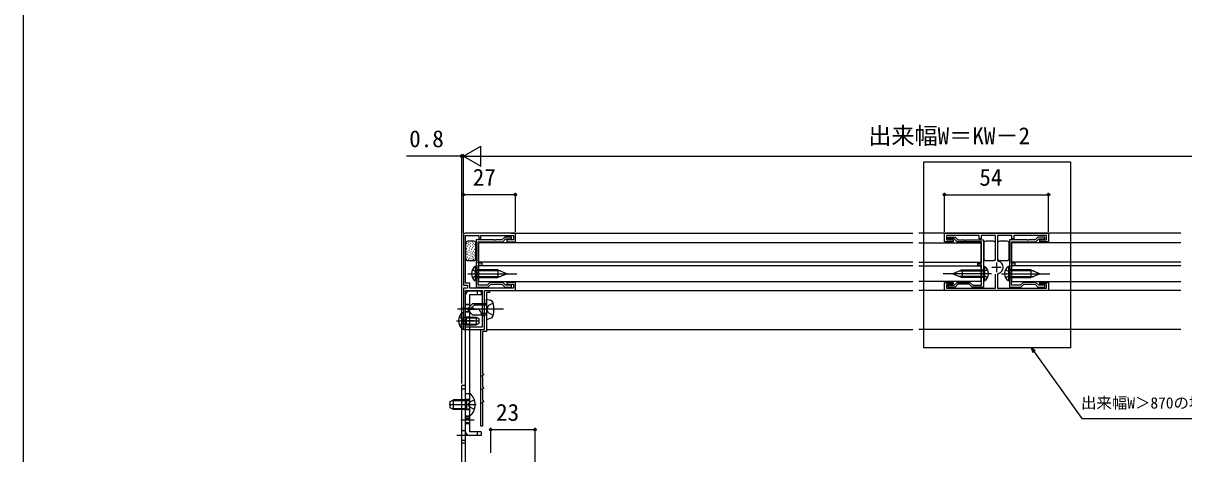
# Model space of a CAD drawing. Units: millimetres, scale not verified. Extents: x -525 to 525, y -783 to 778.
# Drawn here: x -525 to 77, y -396 to -172 of the extents above; entities that cross this region are included whole.
import ezdxf
from ezdxf.enums import TextEntityAlignment as Align

# ---------------------------------------------------------------- set-up
doc = ezdxf.new("R2010")
doc.units = ezdxf.units.MM
doc.header["$LTSCALE"] = 4
for name, color, linetype in [('0-1_USER1', 3, 'Continuous'), ('0-2_YKK_11', 7, 'Continuous'), ('0-4_YKK_12', 2, 'Continuous'), ('0-5_YKK_13', 4, 'Continuous'), ('0-6_YKK_D', 6, 'Continuous'), ('0-7_YKK_ZWAK', 7, 'Continuous')]:
    doc.layers.add(name, color=color, linetype=linetype)
doc.styles.add('ＭＳ ゴシック', font='')
doc.styles.get('ＭＳ ゴシック').set_extended_font_data('MS Gothic')

msp = doc.modelspace()

# ---------------------------------------------------------------- linework, layer by layer
at = {"layer": '0-1_USER1'}
msp.add_lwpolyline([(-57.781, -244.483), (18.22, -244.483), (18.22, -340.91), (-57.781, -340.91)], close=True, dxfattribs=at)
at = {"layer": '0-2_YKK_11'}
for p, q in [((-269.703, -281.499), (-295.703, -281.499)), ((-22.653, -299.199), (-17.653, -299.199)), ((-20.153, -296.699), (-20.153, -301.699))]:
    msp.add_line(p, q, dxfattribs=at)
for points in [[(-296.703, -282.499), (-296.703, -308.499), (-294.503, -308.499), (-294.503, -309.999), (-296.703, -309.999), (-296.703, -317.84), (-296.583, -318.024), (-296.583, -318.574), (-296.703, -318.757), (-296.703, -326.54), (-296.583, -326.724), (-296.583, -327.274), (-296.703, -327.457), (-296.703, -331.499), (-285.703, -331.499), (-285.703, -324.957), (-285.823, -324.774), (-285.823, -324.224), (-285.703, -324.04), (-285.703, -321.457), (-285.823, -321.274), (-285.823, -320.724), (-285.703, -320.54), (-285.703, -311.199), (-269.703, -311.199), (-269.703, -306.999), (-274.203, -306.999), (-274.203, -307.999), (-270.703, -307.999), (-270.703, -309.999), (-293.303, -309.999), (-293.303, -307.499), (-295.503, -307.499), (-295.503, -282.699), (-288.703, -282.699), (-288.703, -284.499), (-287.703, -284.499), (-287.703, -282.699), (-270.703, -282.699), (-270.703, -284.999)], [(-270.703, -284.999), (-274.203, -284.999), (-274.203, -285.999), (-269.703, -285.999), (-269.703, -281.499)], [(-20.753, -295.666), (-20.753, -282.699), (-28.153, -282.699), (-28.153, -284.499), (-29.153, -284.499), (-29.153, -282.699), (-46.153, -282.699), (-46.153, -284.999), (-42.653, -284.999), (-42.653, -285.999), (-47.153, -285.999), (-47.153, -281.499), (6.847, -281.499), (6.847, -285.999), (2.347, -285.999), (2.347, -284.999), (5.847, -284.999), (5.847, -282.699), (-11.153, -282.699), (-11.153, -284.499), (-12.153, -284.499), (-12.153, -282.699), (-19.553, -282.699), (-19.553, -295.586), (-19.161, -296.074)], [(-19.161, -302.323), (-19.553, -302.811), (-19.553, -309.999), (5.847, -309.999), (5.847, -307.999), (2.347, -307.999), (2.347, -306.999), (6.847, -306.999), (6.847, -311.199), (-47.153, -311.199), (-47.153, -306.999), (-42.653, -306.999), (-42.653, -307.999), (-46.153, -307.999), (-46.153, -309.999), (-20.753, -309.999), (-20.753, -302.731)]]:
    msp.add_lwpolyline(points, dxfattribs=at)
for points in [[(-290.003, -284.999), (-290.003, -309.499), (-284.003, -309.499), (-282.503, -307.999), (-276.703, -307.999), (-275.203, -309.499), (-271.703, -309.499), (-271.703, -308.499), (-274.789, -308.499), (-276.289, -306.999), (-282.917, -306.999), (-284.417, -308.499), (-289.003, -308.499), (-289.003, -297.999), (-287.003, -297.999), (-287.003, -296.999), (-289.003, -296.999), (-289.003, -285.999), (-276.289, -285.999), (-274.789, -284.499), (-271.703, -284.499), (-271.703, -283.499), (-275.203, -283.499), (-276.703, -284.999), (-280.045, -284.999), (-280.228, -285.119), (-280.778, -285.119), (-280.961, -284.999)], [(-26.853, -284.999), (-26.853, -309.499), (-32.853, -309.499), (-34.353, -307.999), (-40.153, -307.999), (-41.653, -309.499), (-45.153, -309.499), (-45.153, -308.499), (-42.067, -308.499), (-40.567, -306.999), (-33.939, -306.999), (-32.439, -308.499), (-27.853, -308.499), (-27.853, -297.999), (-29.853, -297.999), (-29.853, -296.999), (-27.853, -296.999), (-27.853, -285.999), (-40.567, -285.999), (-42.067, -284.499), (-45.153, -284.499), (-45.153, -283.499), (-41.653, -283.499), (-40.153, -284.999), (-36.811, -284.999), (-36.628, -285.119), (-36.078, -285.119), (-35.895, -284.999)], [(-13.453, -284.999), (-13.453, -309.499), (-7.453, -309.499), (-5.953, -307.999), (-0.153, -307.999), (1.347, -309.499), (4.847, -309.499), (4.847, -308.499), (1.761, -308.499), (0.261, -306.999), (-6.367, -306.999), (-7.867, -308.499), (-12.453, -308.499), (-12.453, -297.999), (-10.453, -297.999), (-10.453, -296.999), (-12.453, -296.999), (-12.453, -285.999), (0.261, -285.999), (1.761, -284.499), (4.847, -284.499), (4.847, -283.499), (1.347, -283.499), (-0.153, -284.999), (-3.495, -284.999), (-3.678, -285.119), (-4.228, -285.119), (-4.411, -284.999)], [(-295.503, -330.299), (-295.503, -311.199), (-286.903, -311.199), (-286.903, -330.299)], [(-287.703, -381.696), (-287.703, -331.496), (-285.703, -331.496), (-285.703, -311.199), (-283.203, -311.199), (-283.203, -312.199), (-284.703, -312.199), (-284.703, -320.537), (-284.823, -320.721), (-284.823, -321.271), (-284.703, -321.454), (-284.703, -332.496), (-286.703, -332.496), (-286.703, -354.199), (-286.503, -354.399), (-286.203, -354.699), (-286.203, -355.199), (-286.83, -355.199), (-287.026, -355.539), (-286.703, -356.099), (-286.703, -361.199), (-286.503, -361.399), (-286.203, -361.699), (-286.203, -362.199), (-286.83, -362.199), (-287.026, -362.539), (-286.703, -363.099), (-286.703, -368.199), (-286.503, -368.399), (-286.203, -368.699), (-286.203, -369.199), (-286.83, -369.199), (-287.026, -369.539), (-286.703, -370.099), (-286.703, -381.696)]]:
    msp.add_lwpolyline(points, close=True, dxfattribs=at)
for centre, radius, start, end in [((-295.703, -282.499), 1, 90.00001, 179.99999), ((-19.853, -299.199), 3.2, 282.48689, 77.51311)]:
    msp.add_arc(centre, radius, start, end, dxfattribs=at)
at = {"layer": '0-4_YKK_12'}
for p, q in [((-271.703, -281.499), (-63.503, -281.499)), ((75.497, -281.501), (-60.503, -281.499)), ((-63.503, -286.499), (-288.702, -286.499)), ((-288.702, -306.499), (-288.702, -286.499)), ((-60.503, -286.499), (-28.153, -286.499)), ((-28.153, -306.499), (-28.153, -286.499)), ((75.497, -286.502), (-12.153, -286.499)), ((-12.153, -306.499), (-12.153, -286.499)), ((-63.503, -296.499), (-288.702, -296.499)), ((-63.503, -298.499), (-288.702, -298.499)), ((-60.503, -296.499), (-28.153, -296.499)), ((-60.503, -298.499), (-28.153, -298.499)), ((75.497, -296.502), (-12.153, -296.499)), ((75.497, -298.502), (-12.153, -298.499)), ((-288.702, -306.499), (-63.503, -306.499)), ((-28.153, -306.499), (-60.503, -306.499)), ((-12.153, -306.499), (75.497, -306.502)), ((-285.703, -311.201), (-63.503, -311.201)), ((75.497, -311.204), (-60.503, -311.202)), ((-284.703, -331.501), (-63.503, -331.501)), ((75.497, -331.504), (-60.503, -331.502)), ((-290.003, -370.5), (-304.003, -370.5)), ((-293.003, -370.5), (-300.003, -370.5)), ((-293.003, -386.5), (-300.003, -386.5))]:
    msp.add_line(p, q, dxfattribs=at)
at = {"layer": '0-5_YKK_13'}
for p, q in [((-295.503, -286.666), (-295.503, -294.666)), ((-295.001, -286.656), (-294.801, -286.656)), ((-294.564, -288.291), (-294.364, -288.291)), ((-291.203, -285.666), (-294.503, -285.666)), ((-294.078, -286.251), (-293.878, -286.251)), ((-293.948, -287.287), (-293.748, -287.287)), ((-293.042, -288.243), (-292.842, -288.243)), ((-292.977, -286.672), (-292.777, -286.672)), ((-292.183, -286.041), (-291.983, -286.041)), ((-292.119, -287.401), (-291.919, -287.401)), ((-291.957, -288.907), (-291.757, -288.907)), ((-291.439, -288.243), (-291.239, -288.243)), ((-291.39, -286.656), (-291.19, -286.656)), ((-290.872, -287.401), (-290.672, -287.401)), ((-290.629, -288.842), (-290.429, -288.842)), ((-290.203, -294.666), (-290.203, -286.666)), ((-26.753, -286.666), (-26.753, -294.666)), ((-21.753, -285.666), (-25.753, -285.666)), ((-20.753, -294.666), (-20.753, -286.666)), ((-19.553, -286.666), (-19.553, -294.666)), ((-14.553, -285.666), (-18.553, -285.666)), ((-13.553, -294.666), (-13.553, -286.666)), ((-295.357, -293.278), (-295.157, -293.278)), ((-295.114, -294.898), (-294.914, -294.898)), ((-295.017, -289.489), (-294.817, -289.489)), ((-294.855, -290.947), (-294.655, -290.947)), ((-294.807, -292.161), (-294.607, -292.161)), ((-294.515, -293.942), (-294.315, -293.942)), ((-293.965, -294.72), (-293.765, -294.72)), ((-293.916, -292.89), (-293.716, -292.89)), ((-293.803, -290.234), (-293.603, -290.234)), ((-293.803, -291.4), (-293.603, -291.4)), ((-293.738, -289.117), (-293.538, -289.117)), ((-293.382, -294.201), (-293.182, -294.201)), ((-292.864, -292.21), (-292.664, -292.21)), ((-292.847, -293.295), (-292.647, -293.295)), ((-292.799, -290.947), (-292.599, -290.947)), ((-292.475, -289.862), (-292.275, -289.862)), ((-292.378, -294.574), (-292.178, -294.574)), ((-292.005, -291.659), (-291.805, -291.659)), ((-291.989, -293.619), (-291.789, -293.619)), ((-291.762, -292.566), (-291.562, -292.566)), ((-291.503, -290.785), (-291.303, -290.785)), ((-291.487, -294.169), (-291.287, -294.169)), ((-291.099, -289.716), (-290.899, -289.716)), ((-291.066, -293.295), (-290.866, -293.295)), ((-290.888, -291.514), (-290.688, -291.514)), ((-290.759, -294.558), (-290.559, -294.558)), ((-290.726, -292.598), (-290.526, -292.598)), ((-290.597, -290.493), (-290.397, -290.493)), ((-294.503, -295.666), (-291.203, -295.666)), ((-294.434, -295.4), (-294.234, -295.4)), ((-293.025, -295.4), (-292.825, -295.4)), ((-292.151, -295.497), (-291.951, -295.497)), ((-291.52, -295.141), (-291.32, -295.141)), ((-290.512, -298.749), (-290.512, -306.249)), ((-290.003, -298.749), (-290.512, -298.749)), ((-290.003, -298.749), (-290.003, -306.249)), ((-278.831, -300.499), (-290.003, -300.499)), ((-278.831, -300.499), (-278.831, -304.499)), ((-38.024, -300.499), (-38.024, -304.499)), ((-38.024, -300.499), (-26.853, -300.499)), ((-26.853, -298.749), (-26.853, -306.249)), ((-26.853, -298.749), (-26.344, -298.749)), ((-26.344, -298.749), (-26.344, -306.249)), ((-25.753, -295.666), (-21.753, -295.666)), ((-18.553, -295.666), (-14.553, -295.666)), ((-13.962, -298.749), (-13.962, -306.249)), ((-13.453, -298.749), (-13.962, -298.749)), ((-13.453, -298.749), (-13.453, -306.249)), ((-2.281, -300.499), (-13.453, -300.499)), ((-2.281, -300.499), (-2.281, -304.499)), ((-294.336, -302.499), (-269.003, -302.499)), ((-290.003, -306.249), (-290.512, -306.249)), ((-277.383, -301.099), (-290.003, -301.099)), ((-290.003, -303.899), (-277.383, -303.899)), ((-22.732, -302.499), (-47.853, -302.499)), ((-39.473, -301.099), (-26.853, -301.099)), ((-26.853, -303.899), (-39.473, -303.899)), ((-26.853, -306.249), (-26.344, -306.249)), ((-17.574, -302.499), (7.547, -302.499)), ((-13.453, -306.249), (-13.962, -306.249)), ((-0.833, -301.099), (-13.453, -301.099)), ((-13.453, -303.899), (-0.833, -303.899)), ((-287.503, -311.503), (-293.503, -311.503)), ((-289.503, -311.503), (-289.503, -313.503)), ((-295.503, -384.501), (-295.503, -313.503)), ((-293.503, -318.5), (-295.503, -318.5)), ((-293.503, -318.75), (-295.503, -318.75)), ((-291.703, -317.996), (-294.703, -320.996)), ((-293.503, -313.503), (-293.503, -384.501)), ((-290.203, -317.996), (-293.203, -320.996)), ((-291.703, -317.996), (-284.703, -317.996)), ((-284.703, -318.896), (-291.103, -318.896)), ((-284.703, -317.996), (-284.703, -323.996)), ((-275.803, -320.996), (-299.703, -320.996)), ((-298.78, -324.924), (-296.915, -325.854)), ((-291.084, -320.5), (-297.976, -320.5)), ((-296.703, -330.974), (-296.703, -323.023)), ((-295.303, -324.999), (-296.115, -325.143)), ((-293.503, -322.25), (-295.503, -322.25)), ((-293.503, -322.5), (-295.503, -322.5)), ((-293.503, -325), (-295.503, -325)), ((-295.303, -324.999), (-295.303, -328.999)), ((-295.303, -324.999), (-290.103, -324.999)), ((-291.703, -323.996), (-294.703, -320.996)), ((-294.703, -320.996), (-289.503, -320.996)), ((-290.103, -324.999), (-290.103, -328.999)), ((-290.103, -324.999), (-288.703, -325.699)), ((-287.503, -322.996), (-287.503, -323.996)), ((-284.703, -323.096), (-287.503, -323.096)), ((-300.203, -326.999), (-288.24, -326.999)), ((-298.78, -329.074), (-296.915, -328.144)), ((-291.084, -327), (-297.976, -327)), ((-296.915, -325.854), (-296.306, -326.999)), ((-296.915, -328.144), (-296.306, -326.999)), ((-295.303, -325.378), (-296.318, -325.137)), ((-295.303, -328.62), (-296.318, -328.86)), ((-295.303, -328.999), (-296.115, -328.854)), ((-293.503, -325.25), (-295.503, -325.25)), ((-293.503, -328.75), (-295.503, -328.75)), ((-293.503, -329), (-295.503, -329)), ((-295.303, -325.378), (-289.345, -325.378)), ((-295.303, -328.62), (-289.345, -328.62)), ((-295.303, -328.999), (-290.103, -328.999)), ((-288.703, -328.299), (-290.103, -328.999)), ((-288.703, -325.699), (-288.703, -328.299)), ((-297.503, -402.5), (-297.503, -360.5)), ((-295.503, -360.5), (-297.503, -360.5)), ((-295.503, -402.5), (-295.503, -360.5)), ((-295.503, -362.433), (-297.503, -362.433)), ((-293.503, -364.85), (-295.503, -364.85)), ((-293.503, -364.6), (-293.503, -376.4)), ((-293.255, -364.6), (-293.503, -364.6)), ((-293.255, -376.4), (-293.255, -364.6)), ((-303.503, -368.8), (-301.803, -368)), ((-303.503, -372.2), (-303.503, -368.8)), ((-301.803, -373), (-303.503, -372.2)), ((-294.903, -368.433), (-302.723, -368.433)), ((-294.903, -372.567), (-302.723, -372.567)), ((-294.903, -368), (-301.803, -368)), ((-301.803, -373), (-301.803, -368)), ((-294.903, -373), (-301.803, -373)), ((-295.503, -368.4), (-297.503, -368.4)), ((-295.503, -372.6), (-297.503, -372.6)), ((-293.503, -367.85), (-295.503, -367.85)), ((-295.503, -368.21), (-295.503, -373.21)), ((-293.503, -373.15), (-295.503, -373.15)), ((-294.903, -373), (-294.903, -368)), ((-294.903, -368), (-294.308, -368.217)), ((-294.903, -368.433), (-293.98, -368.24)), ((-294.903, -372.567), (-293.98, -372.761)), ((-294.903, -373), (-294.308, -372.784)), ((-294.247, -370.5), (-293.638, -369.355)), ((-294.247, -370.5), (-293.638, -371.645)), ((-290.92, -368), (-293.638, -369.355)), ((-290.92, -373), (-293.638, -371.645)), ((-291.084, -378.5), (-297.976, -378.5)), ((-293.503, -376.5), (-295.503, -376.5)), ((-293.503, -377), (-295.503, -377)), ((-293.503, -377.769), (-295.503, -377.769)), ((-293.255, -376.4), (-293.503, -376.4)), ((-295.503, -384), (-297.503, -384)), ((-293.503, -380), (-295.503, -380)), ((-293.503, -380.5), (-295.503, -380.5)), ((-287.503, -384.501), (-293.503, -384.501)), ((-289.503, -384.501), (-289.503, -386.501)), ((-295.503, -389), (-297.503, -389)), ((-295.503, -390.5), (-297.503, -390.5))]:
    msp.add_line(p, q, dxfattribs=at)
for points in [[(-292.012, -300.449), (-290.157, -301.354), (-289.548, -302.499)], [(-290.003, -300.499), (-290.003, -304.499), (-278.831, -304.499)], [(-278.831, -300.499), (-274.003, -302.499), (-278.831, -304.499)], [(-38.024, -300.499), (-42.853, -302.499), (-38.024, -304.499)], [(-26.853, -300.499), (-26.853, -304.499), (-38.024, -304.499)], [(-24.844, -300.449), (-26.699, -301.354), (-27.308, -302.499)], [(-15.462, -300.449), (-13.607, -301.354), (-12.998, -302.499)], [(-13.453, -300.499), (-13.453, -304.499), (-2.281, -304.499)], [(-2.281, -300.499), (2.547, -302.499), (-2.281, -304.499)], [(-292.012, -304.549), (-290.157, -303.644), (-289.548, -302.499)], [(-24.844, -304.549), (-26.699, -303.644), (-27.308, -302.499)], [(-15.462, -304.549), (-13.607, -303.644), (-12.998, -302.499)], [(-287.503, -311.503), (-287.503, -313.503), (-293.503, -313.503)], [(-284.703, -317.996), (-284.703, -323.996), (-291.703, -323.996)], [(-281.162, -317.846), (-283.725, -319.096), (-284.735, -320.996)], [(-284.703, -317.996), (-284.703, -315.746), (-282.549, -316.323)], [(-281.162, -324.146), (-283.725, -322.896), (-284.735, -320.996)], [(-284.703, -323.996), (-284.703, -326.246), (-282.549, -325.668)], [(-287.503, -384.501), (-287.503, -386.501), (-293.503, -386.501)]]:
    msp.add_lwpolyline(points, dxfattribs=at)
for centre, radius, start, end in [((-294.503, -286.666), 1, 90, 180), ((-291.203, -286.666), 1, 0, 90), ((-25.753, -286.666), 1, 90, 180), ((-21.753, -286.666), 1, 0, 90), ((-18.553, -286.666), 1, 90, 180), ((-14.553, -286.666), 1, 0, 90), ((-294.503, -294.666), 1, 180, 270), ((-291.203, -294.666), 1, 270, 0), ((-25.753, -294.666), 1, 180, 270), ((-21.753, -294.666), 1, 270, 0), ((-18.553, -294.666), 1, 180, 270), ((-14.553, -294.666), 1, 270, 0), ((-287.976, -302.499), 4.527, 124.06671, 235.93329), ((-28.88, -302.499), 4.527, 304.06671, 55.93329), ((-11.426, -302.499), 4.527, 124.06671, 235.93329), ((-293.503, -313.503), 2, 90, 180), ((-283.04, -318.158), 1.9, 13.56232, 75), ((-294.803, -320.996), 14, 346.43768, 13.56232), ((-293.903, -326.999), 5.3, 126.68934, 233.31066), ((-296.977, -323.023), 0.274, 0, 127.71409), ((-296.203, -324.651), 0.5, 180, 280.09096), ((-289.503, -322.996), 2, 0, 90), ((-283.04, -323.833), 1.9, 285, 346.43768), ((-296.977, -330.974), 0.274, 232.28591, 0), ((-296.203, -329.346), 0.5, 79.90904, 180), ((-298.203, -370.5), 7.7, 309.98312, 50.01688), ((-294.103, -367.653), 0.6, 250.03043, 0), ((-294.103, -373.348), 0.6, 0, 109.96957), ((-293.503, -384.501), 2, 180, 270)]:
    msp.add_arc(centre, radius, start, end, dxfattribs=at)
at = {"layer": '0-6_YKK_D'}
for p, q in [((-297.503, -359.5), (-297.503, -240.499)), ((-296.703, -241.499), (-287.61, -236.249)), ((-296.703, -281.499), (-296.703, -240.499)), ((-296.703, -281.499), (-296.703, -240.499)), ((-287.61, -246.749), (-287.61, -236.249)), ((-297.503, -241.499), (-326.171, -241.499)), ((-296.703, -241.499), (-297.503, -241.499)), ((-296.703, -241.499), (-294.153, -241.499)), ((-296.703, -241.499), (-287.61, -246.749)), ((-296.703, -241.499), (-278.517, -241.499)), ((-286.203, -241.499), (246.197, -241.499)), ((-296.703, -281.499), (-296.703, -260.499)), ((-269.703, -261.499), (-296.703, -261.499)), ((-269.703, -280.799), (-269.703, -260.499)), ((-47.153, -280.799), (-47.153, -260.499)), ((-47.153, -261.499), (6.847, -261.499)), ((6.847, -280.799), (6.847, -260.499)), ((-282.503, -395.488), (-282.503, -382.5)), ((-259.503, -383.5), (-282.503, -383.5)), ((-259.503, -403.8), (-259.503, -382.5))]:
    msp.add_line(p, q, dxfattribs=at)
for points in [[(-0.111, -342.588), (-2.149, -340.91), (-1.223, -343.382)], [(-2.149, -340.91), (-0.667, -342.985), (24.032, -377.58), (133.369, -377.58)]]:
    msp.add_lwpolyline(points, dxfattribs=at)
for centre in [(-297.503, -241.499), (-296.703, -261.499), (-269.703, -261.499), (-47.153, -261.499), (6.847, -261.499), (-282.503, -383.5), (-259.503, -383.5)]:
    msp.add_circle(centre, 0.637, dxfattribs=at)
at = {"layer": '0-7_YKK_ZWAK'}
msp.add_line((-525, 747.2), (-525, -782.8), dxfattribs=at)

# ---------------------------------------------------------------- texts
at = {"layer": '0-6_YKK_D', "style": 'ＭＳ ゴシック'}
for s, height, p in [('0.8', 8.798, (-324.785, -239.499)), ('出来幅W＝KW－2', 8.798, (-86.685, -237.93)), ('27', 8.798, (-291.828, -259.499)), ('54', 8.798, (-29.051, -259.499)), ('出来幅W＞870の場合', 5.865, (23.712, -374.255)), ('23', 8.798, (-279.73, -381.5))]:
    msp.add_text(s, height=height, dxfattribs=at).set_placement(p, align=Align.BOTTOM_LEFT)

doc.saveas('drawing.dxf')
